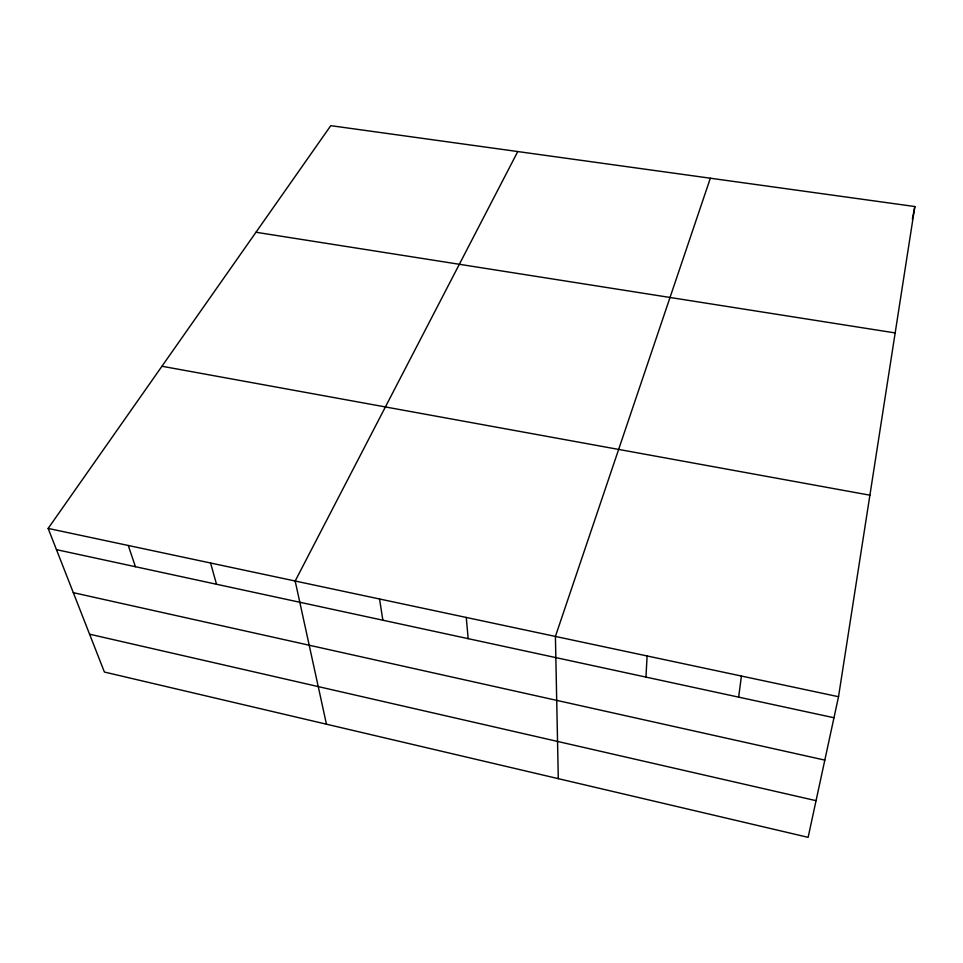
<?xml version="1.0" encoding="UTF-8"?>
<svg xmlns="http://www.w3.org/2000/svg" width="963" height="963" viewBox="0 0 963 963"><rect width="100%" height="100%" fill="white"/><g stroke="black" fill="none" stroke-linecap="round" stroke-linejoin="round"><path stroke-width="1.44" d="M645.956 677.097L647.1 655.959M738.633 697.128L741.426 676.05M838.52 696.718L914.85 206.539L330.778 125.659L48.15 528.422L104.401 672.042L808.126 837.341L838.52 696.718L48.15 528.422M912.346 219.167L914.85 206.539M710.345 178.215L555.41 636.435L558.299 778.658M517.769 151.552L295.172 581.026L326.457 724.2M255.977 232.252L895.169 332.933M161.953 366.253L869.902 495.187M56.456 549.644L833.982 717.748M73.32 592.666L824.822 760.108M89.583 634.196L816.046 800.674M128.272 545.479L135.422 566.713M210.572 563.006L216.506 584.24M379.542 598.986L382.865 620.208M466.261 617.452L468.174 638.662"/></g></svg>
